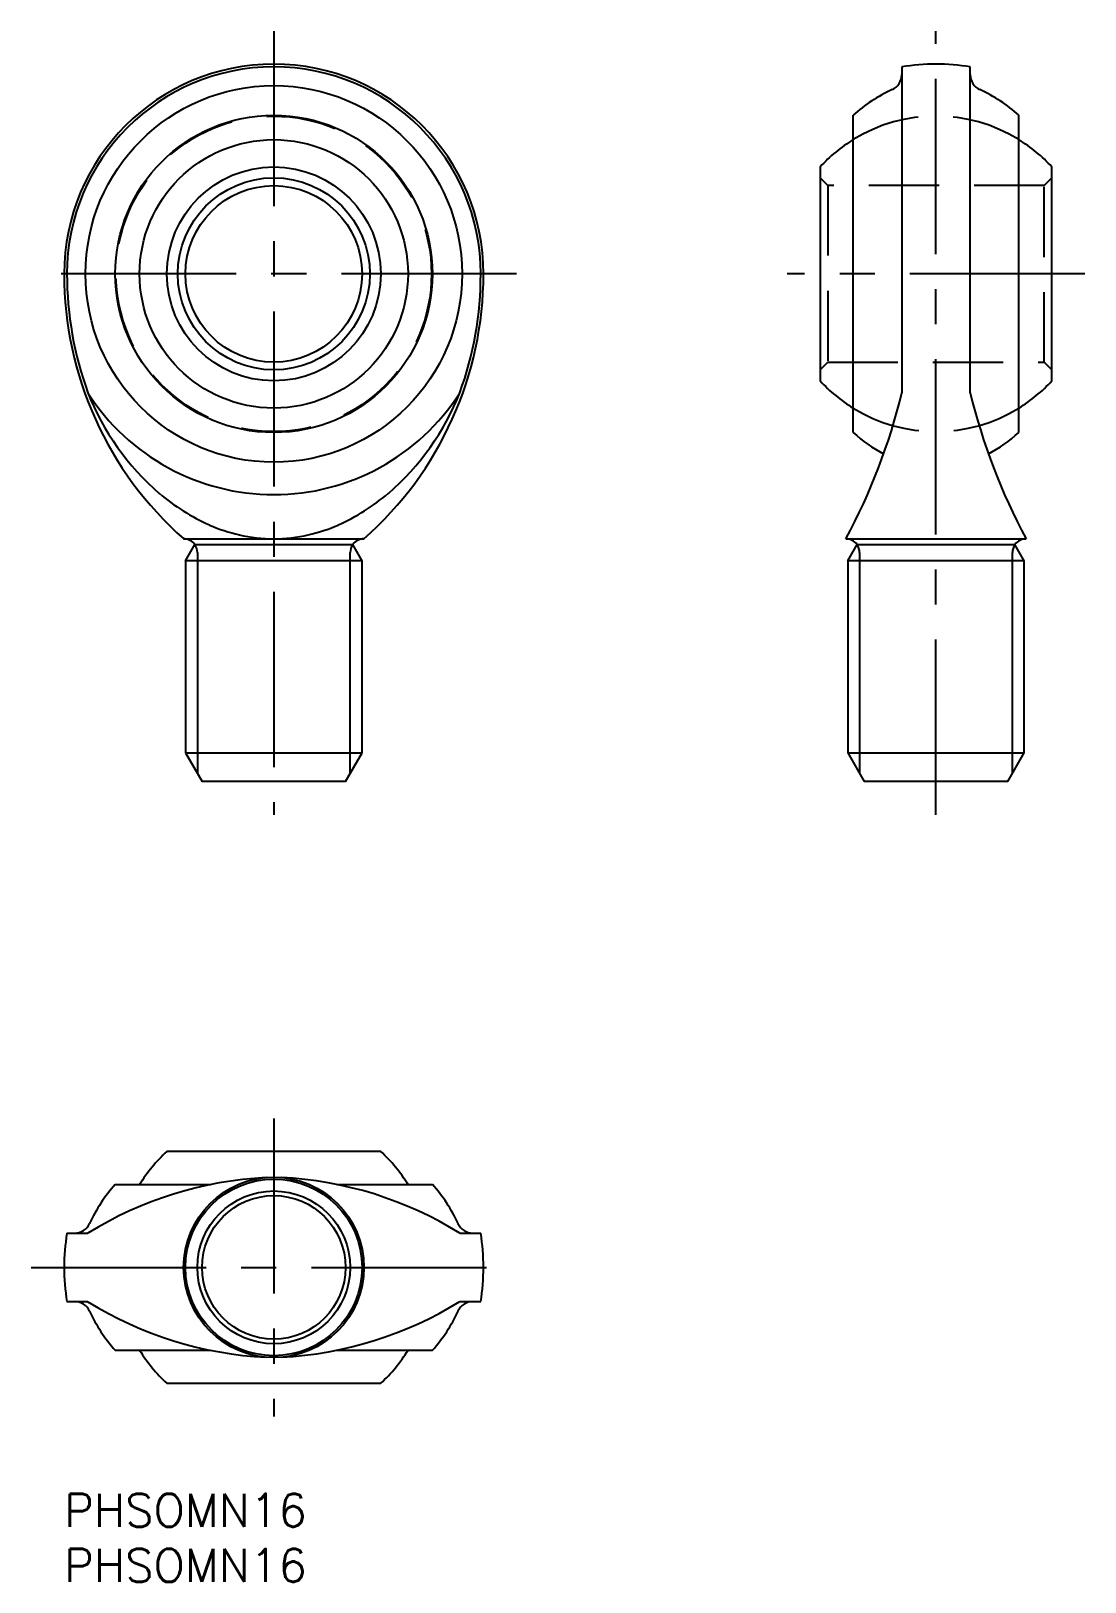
# Model space of a CAD drawing. Extents: x -3 to 92, y -8 to 132.
import ezdxf

# ---------------------------------------------------------------- set-up
doc = ezdxf.new("R2010")
doc.units = 0
doc.header["$LTSCALE"] = 0.5
doc.linetypes.add('CENTER', pattern=[50.8, 31.75, -6.35, 6.35, -6.35])
doc.linetypes.add('DASHED', pattern=[19.05, 12.7, -6.35])
for name, color, linetype in [('MSM_CENTER', 1, 'CENTER'), ('MSM_CONTINUOUS', 7, 'CONTINUOUS'), ('MSM_DASHED', 4, 'DASHED'), ('MSM_NARROW', 5, 'CONTINUOUS'), ('MSM_PART_NUMBER', 7, 'CONTINUOUS')]:
    doc.layers.add(name, color=color, linetype=linetype)
doc.styles.get("Standard").update_dxf_attribs({"font": 'txt.shx', "height": 3, "bigfont": 'bigfont.shx'})

# ---------------------------------------------------------------- blocks, each defined once
blk = doc.blocks.new('*U3')
at = {"layer": 'MSM_PART_NUMBER'}
blk.add_text('PHSOMN16', height=3, dxfattribs=at).set_placement((0, -3))
blk = doc.blocks.new('*U4')
at = {"layer": 'MSM_PART_NUMBER'}
blk.add_text('PHSOMN16', height=3, dxfattribs=at).set_placement((0, -8))

msp = doc.modelspace()

# ---------------------------------------------------------------- linework, layer by layer
at = {"layer": 'MSM_CENTER'}
for p, q in [((19, 132.5), (19, 61.5)), ((79, 61.5), (79, 132.5)), ((41, 110.5), (-3, 110.5)), ((92.5, 110.5), (65.5, 110.5)), ((19, 34), (19, 7)), ((-3, 20.5), (41, 20.5))]:
    msp.add_line(p, q, dxfattribs=at)
at = {"layer": 'MSM_CONTINUOUS'}
for p, q in [((75.9, 129.25), (75.9, 99.72)), ((82.1, 99.72), (82.1, 129.25)), ((71.5, 96.13), (71.5, 124.87)), ((86.5, 96.13), (86.5, 124.87)), ((68.5, 120.19), (68.5, 100.81)), ((89.5, 100.81), (89.5, 120.19)), ((10.83, 86.5), (27.17, 86.5)), ((11, 84.5), (11.85, 85.97)), ((11.85, 85.97), (26.15, 85.97)), ((27, 84.5), (26.15, 85.97)), ((70.83, 86.5), (87.17, 86.5)), ((71, 84.5), (71.85, 85.97)), ((71.85, 85.97), (86.15, 85.97)), ((87, 84.5), (86.15, 85.97)), ((27, 84.5), (11, 84.5)), ((11, 84.5), (11, 67.1)), ((27, 67.1), (27, 84.5)), ((71, 84.5), (71, 67.1)), ((87, 84.5), (71, 84.5)), ((87, 67.1), (87, 84.5)), ((11, 67.1), (27, 67.1)), ((11, 67.1), (12.5, 64.5)), ((25.5, 64.5), (27, 67.1)), ((71, 67.1), (87, 67.1)), ((71, 67.1), (72.5, 64.5)), ((85.5, 64.5), (87, 67.1)), ((25.5, 64.5), (12.5, 64.5)), ((85.5, 64.5), (72.5, 64.5)), ((28.69, 31), (9.31, 31)), ((4.63, 28), (13.29, 28)), ((24.73, 28), (33.37, 28)), ((0.25, 23.6), (2.15, 23.6)), ((35.85, 23.6), (37.75, 23.6)), ((0.25, 17.4), (2.15, 17.4)), ((35.85, 17.4), (37.75, 17.4)), ((4.63, 13), (13.27, 13)), ((24.71, 13), (33.37, 13)), ((9.31, 10), (28.69, 10))]:
    msp.add_line(p, q, dxfattribs=at)
for centre, radius in [((19, 110.5), 17.06), ((19, 110.5), 14.37), ((19, 110.5), 12.16), ((19, 110.5), 9.69), ((19, 110.5), 8.7), ((19, 110.5), 8), ((19, 20.5), 8.17), ((19, 20.5), 8), ((19, 20.5), 6.5)]:
    msp.add_circle(centre, radius, dxfattribs=at)
for centre, radius, start, end in [((19, 110.5), 19, 0, 180), ((79, 110.5), 19, 80.6098, 99.3902), ((19, 110.5), 18.75, 0, 180), ((74.4, 128.55), 1.5, 294.8083, 0), ((83.6, 128.55), 1.5, 180, 245.1917), ((81.02, 114.22), 14.29, 114.8083, 131.8058), ((76.98, 114.22), 14.29, 48.1942, 65.1917), ((79, 110.5), 14.29, 121.6638, 137.2995), ((79, 110.5), 14.29, 42.7005, 58.3362), ((32, 110.5), 32, 180, 228.5904), ((31.8, 110.5), 31.54, 179.9966, 199.977), ((6, 110.5), 32, 311.4096, 0), ((6.21, 110.5), 31.54, 340.0214, 0.005), ((79, 110.5), 14.29, 222.7005, 238.3362), ((79, 110.5), 14.29, 301.6638, 317.2995), ((19, 110.5), 20, 212.6079, 327.3921), ((24.08, 108.46), 23.61, 201.72, 229.0815), ((13.92, 108.46), 23.61, 310.9185, 338.28), ((21.5, 112.98), 56, 331.7724, 346.2996), ((136.57, 113.01), 56.07, 193.7094, 208.2185), ((81.02, 106.78), 14.29, 228.1942, 241.6878), ((76.98, 106.78), 14.29, 298.3144, 311.8058), ((20.64, 104.65), 18.47, 229.4109, 246.1652), ((17.36, 104.65), 18.47, 293.8348, 310.5891), ((19.34, 101.84), 15.38, 246.3832, 256.9979), ((18.66, 101.84), 15.38, 283.0021, 293.6168), ((10.83, 85.25), 1.25, 35.4109, 90), ((19.01, 100.45), 13.95, 257.0136, 269.9496), ((18.99, 100.45), 13.95, 270.0504, 282.9864), ((27.17, 85.25), 1.25, 90, 144.5891), ((70.83, 85.25), 1.25, 35.4109, 90), ((87.17, 85.25), 1.25, 90, 144.5891), ((19, 20.5), 14.29, 132.7005, 148.3362), ((19, 20.5), 14.29, 31.6638, 47.2995), ((20.08, -5.49), 34.17, 92.9614, 121.6524), ((17.94, -5.41), 34.1, 58.3137, 87.0904), ((15.28, 18.48), 14.29, 138.1942, 155.1917), ((22.72, 18.48), 14.29, 24.8083, 41.8058), ((0.95, 25.1), 1.5, 270, 335.1917), ((37.05, 25.1), 1.5, 204.8083, 270), ((19, 20.5), 19, 170.6098, 189.3902), ((19, 20.5), 19, 350.6098, 9.3902), ((0.95, 15.9), 1.5, 24.8083, 90), ((20.06, 46.41), 34.1, 238.3137, 267.0904), ((17.92, 46.49), 34.17, 272.9614, 301.6524), ((37.05, 15.9), 1.5, 90, 155.1917), ((15.28, 22.52), 14.29, 204.8083, 221.8058), ((22.72, 22.52), 14.29, 318.1942, 335.1917), ((19, 20.5), 14.29, 211.6638, 227.2995), ((19, 20.5), 14.29, 312.7005, 328.3362)]:
    msp.add_arc(centre, radius, start, end, dxfattribs=at)
at = {"layer": 'MSM_DASHED'}
for p, q in [((69.2, 118.5), (68.5, 119.2)), ((69.2, 118.5), (69.2, 102.5)), ((88.8, 118.5), (69.2, 118.5)), ((88.8, 118.5), (89.5, 119.2)), ((88.8, 102.5), (88.8, 118.5)), ((69.2, 102.5), (68.5, 101.8)), ((69.2, 102.5), (88.8, 102.5)), ((88.8, 102.5), (89.5, 101.8))]:
    msp.add_line(p, q, dxfattribs=at)
msp.add_circle((19, 110.5), 14.29, dxfattribs=at)
for start, end in [(58.3362, 121.6638), (238.3362, 301.6638)]:
    msp.add_arc((79, 110.5), 14.29, start, end, dxfattribs=at)
at = {"layer": 'MSM_NARROW'}
for p, q in [((12.08, 85.25), (12.08, 65.22)), ((25.92, 65.22), (25.92, 85.25)), ((72.08, 85.25), (72.08, 65.22)), ((85.92, 65.22), (85.92, 85.25))]:
    msp.add_line(p, q, dxfattribs=at)
msp.add_circle((19, 20.5), 6.92, dxfattribs=at)
for centre, start, end in [((10.83, 85.25), 0, 35.4109), ((27.17, 85.25), 144.5891, 180), ((70.83, 85.25), 0, 35.4109), ((87.17, 85.25), 144.5891, 180)]:
    msp.add_arc(centre, 1.25, start, end, dxfattribs=at)

# ---------------------------------------------------------------- block references
at = {"layer": 'MSM_CONTINUOUS'}
for name in ['*U3', '*U4']:
    msp.add_blockref(name, (0, 0), dxfattribs=at)

doc.saveas('drawing.dxf')
